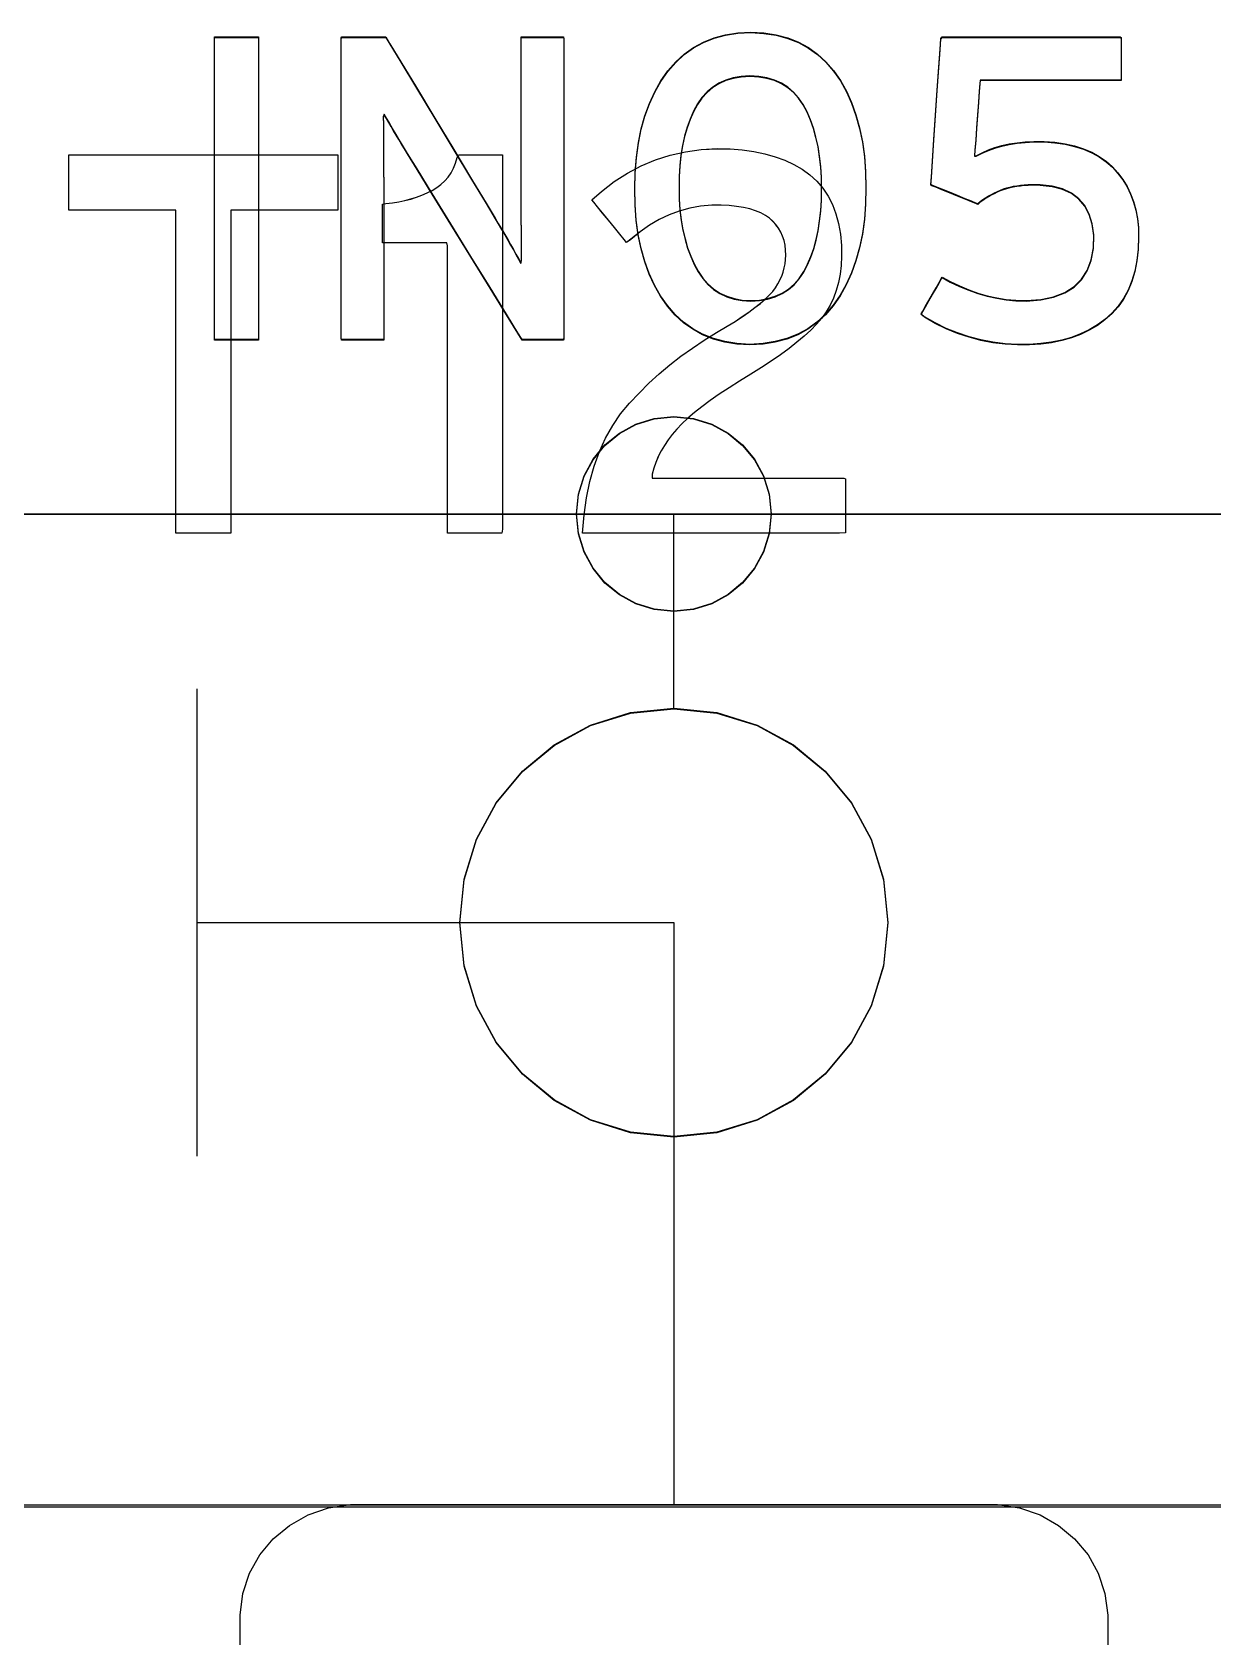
# Model space of a CAD drawing. Extents: x 1 to 47.7, y 0.2 to 35.
# Drawn here: x 34.3061 to 34.6094, y 11.9014 to 12.3136 of the extents above; entities that cross this region are included whole.
import ezdxf

# ---------------------------------------------------------------- set-up
doc = ezdxf.new("R2010")
doc.units = 0
doc.header["$MEASUREMENT"] = 0
for name, color, linetype in [('5_1___24__TARGET_LEDS___12', 7, 'CONTINUOUS'), ('6_1__EMPTY_IO_BOARD_POSITI', 7, 'CONTINUOUS'), ('6_2___8__INDEPENDENT_INPUT', 7, 'CONTINUOUS'), ('6_3___8__OPTOISO_INDEPENDE', 7, 'CONTINUOUS'), ('6_4___24__OPTOISO_INDEPEND', 7, 'CONTINUOUS'), ('6_5___8__INDEPENDENT_INPUT', 7, 'CONTINUOUS'), ('6_6___8__INDEPENDENT_INPUT', 7, 'CONTINUOUS'), ('6_7___8__OPTOISO_INDEPENDE', 7, 'CONTINUOUS'), ('6_8___8__OPTOISO_INDEPENDE', 7, 'CONTINUOUS')]:
    doc.layers.add(name, color=color, linetype=linetype)

msp = doc.modelspace()

# ---------------------------------------------------------------- linework, layer by layer
at = {"layer": '5_1___24__TARGET_LEDS___12'}
for points in [[(34.52026, 12.27351), (34.52016, 12.26939), (34.51985, 12.26547), (34.51933, 12.26173), (34.5186, 12.25819), (34.51766, 12.25483), (34.51651, 12.25167), (34.51516, 12.2487), (34.5136, 12.24591), (34.51182, 12.24333), (34.50984, 12.24103), (34.50767, 12.23902), (34.50529, 12.23731), (34.50272, 12.2359), (34.49995, 12.23479), (34.49698, 12.23398), (34.49382, 12.23347), (34.49045, 12.23326), (34.48713, 12.23347), (34.48399, 12.23398), (34.48106, 12.23478), (34.47831, 12.23588), (34.47576, 12.23728), (34.47341, 12.23897), (34.47125, 12.24095), (34.46929, 12.24323), (34.46752, 12.24578), (34.46596, 12.24852), (34.46461, 12.25146), (34.46346, 12.2546), (34.46252, 12.25794), (34.46179, 12.26148), (34.46127, 12.26522), (34.46096, 12.26916), (34.46086, 12.2733), (34.46096, 12.27742), (34.46128, 12.28136), (34.46181, 12.2851), (34.46255, 12.28866), (34.4635, 12.29202), (34.46466, 12.29519), (34.46603, 12.29816), (34.46761, 12.30095), (34.4694, 12.30354), (34.47139, 12.30585), (34.47357, 12.30785), (34.47594, 12.30956), (34.4785, 12.31095), (34.48125, 12.31205), (34.4842, 12.31283), (34.48734, 12.31332), (34.49067, 12.3135), (34.49403, 12.3133), (34.49719, 12.3128), (34.50015, 12.31201), (34.50291, 12.31093), (34.50547, 12.30954), (34.50783, 12.30787), (34.50998, 12.30589), (34.51194, 12.30362), (34.51369, 12.30107), (34.51523, 12.29832), (34.51656, 12.29537), (34.51769, 12.29222), (34.51862, 12.28888), (34.51934, 12.28533), (34.51985, 12.28159), (34.52016, 12.27765)], [(34.43194, 12.2345), (34.43084, 12.23628), (34.42792, 12.24103), (34.42372, 12.24786), (34.41877, 12.2559), (34.41363, 12.26424), (34.40885, 12.27202), (34.40495, 12.27835), (34.4025, 12.28234), (34.40171, 12.28363), (34.40098, 12.28484), (34.40027, 12.28603), (34.39959, 12.28717), (34.39893, 12.28829), (34.39829, 12.28937), (34.39768, 12.29042), (34.39709, 12.29143), (34.39653, 12.29241), (34.39629, 12.29178), (34.3963, 12.28991), (34.3963, 12.28798), (34.39631, 12.28599), (34.39632, 12.28394), (34.39633, 12.28183), (34.39635, 12.27966), (34.39637, 12.27743), (34.3964, 12.27514), (34.3964, 12.27371), (34.3964, 12.2701), (34.3964, 12.26465), (34.3964, 12.25811), (34.3964, 12.2512), (34.3964, 12.24466), (34.3964, 12.23922), (34.3964, 12.2356), (34.39639, 12.2345), (34.39589, 12.2345), (34.39474, 12.2345), (34.39315, 12.2345), (34.39133, 12.2345), (34.38946, 12.2345), (34.38774, 12.2345), (34.38638, 12.2345), (34.38558, 12.2345), (34.38544, 12.23505), (34.38544, 12.24009), (34.38544, 12.24925), (34.38544, 12.26114), (34.38544, 12.27433), (34.38544, 12.28743), (34.38544, 12.29901), (34.38544, 12.30767), (34.38544, 12.312), (34.38566, 12.31225), (34.38661, 12.31225), (34.3881, 12.31225), (34.38994, 12.31225), (34.39191, 12.31225), (34.3938, 12.31225), (34.39542, 12.31225), (34.39654, 12.31225), (34.39696, 12.31225), (34.398, 12.31052), (34.40079, 12.3059), (34.4048, 12.29925), (34.40951, 12.29143), (34.41441, 12.28331), (34.41898, 12.27574), (34.42269, 12.26958), (34.42503, 12.2657), (34.42582, 12.26438), (34.42667, 12.26293), (34.42747, 12.26154), (34.42825, 12.26019), (34.42898, 12.2589), (34.42969, 12.25766), (34.43035, 12.25646), (34.43099, 12.25532), (34.43159, 12.25422), (34.43182, 12.25485), (34.4318, 12.25678), (34.43178, 12.25876), (34.43176, 12.26079), (34.43175, 12.26289), (34.43174, 12.26503), (34.43173, 12.26723), (34.43172, 12.26948), (34.43172, 12.27179), (34.43172, 12.27321), (34.43172, 12.27681), (34.43172, 12.28223), (34.43172, 12.28875), (34.43172, 12.29562), (34.43172, 12.30214), (34.43172, 12.30756), (34.43172, 12.31116), (34.43173, 12.31225), (34.43224, 12.31225), (34.43338, 12.31225), (34.43497, 12.31225), (34.4368, 12.31225), (34.43867, 12.31225), (34.44038, 12.31225), (34.44174, 12.31225), (34.44255, 12.31225), (34.44268, 12.3117), (34.44268, 12.30667), (34.44268, 12.2975), (34.44268, 12.28561), (34.44268, 12.27242), (34.44268, 12.25933), (34.44268, 12.24774), (34.44268, 12.23908), (34.44268, 12.23475), (34.44248, 12.2345), (34.4416, 12.2345), (34.4402, 12.2345), (34.43849, 12.2345), (34.43665, 12.2345), (34.43488, 12.2345), (34.43338, 12.2345), (34.43233, 12.2345)], [(34.5903, 12.2609), (34.59017, 12.25779), (34.58983, 12.25486), (34.58929, 12.25212), (34.58853, 12.24958), (34.58757, 12.24722), (34.5864, 12.24505), (34.58502, 12.24308), (34.58343, 12.24129), (34.58163, 12.23969), (34.57969, 12.23828), (34.57761, 12.23703), (34.57539, 12.23597), (34.57304, 12.23508), (34.57055, 12.23437), (34.56792, 12.23383), (34.56516, 12.23347), (34.56226, 12.23328), (34.55916, 12.23328), (34.55597, 12.23346), (34.55285, 12.23385), (34.54978, 12.23444), (34.54676, 12.23523), (34.5438, 12.23621), (34.5409, 12.2374), (34.53806, 12.23878), (34.53527, 12.24037), (34.53445, 12.2411), (34.53487, 12.24185), (34.53556, 12.24307), (34.53642, 12.24458), (34.53735, 12.24621), (34.53825, 12.2478), (34.53903, 12.24917), (34.53958, 12.25015), (34.53982, 12.25057), (34.54191, 12.24943), (34.54426, 12.24829), (34.54664, 12.2473), (34.54903, 12.24646), (34.55143, 12.24577), (34.55385, 12.24524), (34.55629, 12.24485), (34.55874, 12.24462), (34.56137, 12.24454), (34.56514, 12.24484), (34.56846, 12.24553), (34.57131, 12.24662), (34.5737, 12.24811), (34.57564, 12.25001), (34.57711, 12.2523), (34.57813, 12.25498), (34.57869, 12.25807), (34.57876, 12.26139), (34.57837, 12.26426), (34.57761, 12.26677), (34.57646, 12.26892), (34.57493, 12.27071), (34.57302, 12.27214), (34.57074, 12.2732), (34.56807, 12.2739), (34.56502, 12.27424), (34.56295, 12.27427), (34.56192, 12.27424), (34.56091, 12.27418), (34.55993, 12.27408), (34.55898, 12.27396), (34.55807, 12.2738), (34.55718, 12.27361), (34.55633, 12.27339), (34.5555, 12.27314), (34.55471, 12.27283), (34.55394, 12.27249), (34.55318, 12.27212), (34.55244, 12.27173), (34.55171, 12.27131), (34.551, 12.27087), (34.5503, 12.2704), (34.54962, 12.2699), (34.54895, 12.26938), (34.54852, 12.26956), (34.54736, 12.27003), (34.5457, 12.27071), (34.54374, 12.27151), (34.54169, 12.27234), (34.53978, 12.27312), (34.53821, 12.27376), (34.5372, 12.27417), (34.53694, 12.27435), (34.53707, 12.27628), (34.53734, 12.28035), (34.53772, 12.28587), (34.53815, 12.29218), (34.53858, 12.29861), (34.53898, 12.30447), (34.5393, 12.30909), (34.53948, 12.31181), (34.53985, 12.31225), (34.54286, 12.31225), (34.54828, 12.31225), (34.5553, 12.31225), (34.56309, 12.31225), (34.57084, 12.31225), (34.57772, 12.31225), (34.58291, 12.31225), (34.58559, 12.31225), (34.58579, 12.31207), (34.58579, 12.3112), (34.58579, 12.30981), (34.58579, 12.30807), (34.58579, 12.30619), (34.58579, 12.30437), (34.58579, 12.3028), (34.58579, 12.30167), (34.58579, 12.30119), (34.58475, 12.30119), (34.58148, 12.30119), (34.57661, 12.30119), (34.57077, 12.30119), (34.56461, 12.30119), (34.55877, 12.30119), (34.5539, 12.30119), (34.55063, 12.30119), (34.54959, 12.30118), (34.54952, 12.30032), (34.54937, 12.29831), (34.54917, 12.2955), (34.54892, 12.29224), (34.54868, 12.28889), (34.54845, 12.28579), (34.54826, 12.28329), (34.54815, 12.28175), (34.5486, 12.28172), (34.5501, 12.28253), (34.55169, 12.28324), (34.55339, 12.28385), (34.55518, 12.28436), (34.55708, 12.28477), (34.55907, 12.28509), (34.56117, 12.2853), (34.56336, 12.28542), (34.566, 12.2854), (34.56879, 12.28519), (34.57141, 12.28481), (34.57386, 12.28426), (34.57614, 12.28354), (34.57825, 12.28264), (34.58019, 12.28156), (34.58196, 12.28032), (34.58356, 12.2789), (34.58497, 12.27733), (34.58622, 12.27565), (34.58731, 12.27386), (34.58822, 12.27197), (34.58897, 12.26997), (34.58955, 12.26787), (34.58997, 12.26565), (34.59022, 12.26333)], [(34.50887, 12.2733), (34.50881, 12.27619), (34.50864, 12.27896), (34.50835, 12.28161), (34.50794, 12.28414), (34.50742, 12.28655), (34.50678, 12.28883), (34.50602, 12.29099), (34.50515, 12.29303), (34.50414, 12.29493), (34.50297, 12.29662), (34.50165, 12.29808), (34.50017, 12.29932), (34.49853, 12.30035), (34.49675, 12.30115), (34.4948, 12.30172), (34.4927, 12.30208), (34.49045, 12.30222), (34.48824, 12.30208), (34.48618, 12.30173), (34.48427, 12.30116), (34.48251, 12.30037), (34.4809, 12.29936), (34.47944, 12.29814), (34.47813, 12.29669), (34.47698, 12.29503), (34.47596, 12.29316), (34.47507, 12.29117), (34.4743, 12.28904), (34.47365, 12.28678), (34.47312, 12.28439), (34.47272, 12.28186), (34.47244, 12.27921), (34.47228, 12.27643), (34.47225, 12.27351), (34.47231, 12.27063), (34.47249, 12.26788), (34.4728, 12.26525), (34.47323, 12.26274), (34.47378, 12.26036), (34.47445, 12.25811), (34.47524, 12.25598), (34.47616, 12.25397), (34.4772, 12.25206), (34.47836, 12.25032), (34.47967, 12.24881), (34.48113, 12.24752), (34.48274, 12.24647), (34.4845, 12.24564), (34.48641, 12.24504), (34.48846, 12.24467), (34.49067, 12.24453), (34.49292, 12.24467), (34.49501, 12.24504), (34.49694, 12.24563), (34.49872, 12.24644), (34.50034, 12.24748), (34.5018, 12.24875), (34.50311, 12.25025), (34.50426, 12.25196), (34.50524, 12.25385), (34.50609, 12.25584), (34.50683, 12.25795), (34.50745, 12.26018), (34.50796, 12.26255), (34.50836, 12.26505), (34.50864, 12.26767), (34.50881, 12.27042)], [(34.4959, 12.18979), (34.49539, 12.18475), (34.49394, 12.18005), (34.49163, 12.17581), (34.48858, 12.17211), (34.48488, 12.16906), (34.48064, 12.16675), (34.47595, 12.1653), (34.47092, 12.16479), (34.46587, 12.1653), (34.46117, 12.16675), (34.45693, 12.16906), (34.45323, 12.17211), (34.45017, 12.17581), (34.44787, 12.18005), (34.44642, 12.18475), (34.44591, 12.18979), (34.44642, 12.19482), (34.44787, 12.19952), (34.45017, 12.20376), (34.45323, 12.20746), (34.45693, 12.21051), (34.46117, 12.21282), (34.46587, 12.21427), (34.47092, 12.21478), (34.47595, 12.21427), (34.48064, 12.21282), (34.48488, 12.21051), (34.48858, 12.20746), (34.49163, 12.20376), (34.49394, 12.19952), (34.49539, 12.19482)], [(34.52591, 12.08482), (34.52479, 12.07373), (34.52159, 12.06341), (34.51652, 12.05406), (34.5098, 12.04592), (34.50166, 12.0392), (34.49232, 12.03413), (34.48199, 12.03092), (34.47089, 12.0298), (34.45981, 12.03092), (34.44948, 12.03413), (34.44014, 12.0392), (34.43201, 12.04592), (34.42529, 12.05406), (34.42023, 12.06341), (34.41702, 12.07373), (34.41591, 12.08482), (34.41702, 12.0959), (34.42023, 12.10622), (34.42529, 12.11556), (34.43201, 12.12369), (34.44014, 12.13041), (34.44948, 12.13548), (34.45981, 12.13869), (34.47089, 12.1398), (34.48199, 12.13869), (34.49232, 12.13548), (34.50166, 12.13041), (34.5098, 12.12369), (34.51652, 12.11556), (34.52159, 12.10622), (34.52479, 12.0959)]]:
    msp.add_lwpolyline(points, close=True, dxfattribs=at)
for points in [[(34.35295, 12.2345), (34.35295, 12.31225), (34.36423, 12.31225), (34.36423, 12.2345), (34.35295, 12.2345)], [(34.1709, 12.1398), (34.1709, 12.18979), (34.47089, 12.18979)], [(34.47089, 12.1398), (34.47089, 12.18979), (34.77089, 12.18977)], [(34.47089, 12.0298), (34.47089, 11.93517)], [(34.7531, 11.93527), (34.46184, 11.93527), (34.17058, 11.93527), (33.88288, 11.93527), (33.74148, 11.93527), (33.6023, 11.93527), (33.4658, 11.93527), (33.33241, 11.93527)], [(34.35952, 11.89427), (34.35953, 11.90702), (34.36024, 11.91258), (34.36196, 11.91777), (34.36459, 11.92248), (34.36804, 11.92662), (34.37219, 11.93007), (34.37695, 11.93276), (34.3822, 11.93457), (34.38785, 11.9354), (34.39284, 11.93544), (34.407, 11.93544), (34.42931, 11.93544), (34.45653, 11.93544), (34.48538, 11.93544), (34.51259, 11.93544), (34.53491, 11.93544), (34.54907, 11.93544), (34.55405, 11.9354), (34.5597, 11.93457), (34.56496, 11.93276), (34.56971, 11.93007), (34.57386, 11.92662), (34.5773, 11.92248), (34.57993, 11.91777), (34.58165, 11.91258), (34.58236, 11.90702), (34.58237, 11.89427)]]:
    msp.add_lwpolyline(points, dxfattribs=at)
at = {"layer": '6_1__EMPTY_IO_BOARD_POSITI'}
msp.add_lwpolyline([(33.33689, 11.93486), (33.52521, 11.93486), (33.7193, 11.93486), (33.91795, 11.93486), (34.11993, 11.93486), (34.52897, 11.93486), (34.93661, 11.93486)], dxfattribs=at)
at = {"layer": '6_2___8__INDEPENDENT_INPUT'}
for points in [[(34.3571, 12.26789), (34.3571, 12.18494), (34.343, 12.18494), (34.343, 12.26789), (34.31554, 12.26789), (34.31554, 12.28212), (34.38459, 12.28212), (34.38459, 12.26789), (34.3571, 12.26789)], [(34.3484, 12.1449), (34.3484, 12.02491)], [(34.3484, 12.08491), (34.47091, 12.08491), (34.47091, 11.93527)], [(34.7531, 11.93527), (34.46184, 11.93527), (34.17058, 11.93527), (33.88288, 11.93527), (33.74148, 11.93527), (33.6023, 11.93527), (33.4658, 11.93527), (33.33241, 11.93527)], [(34.35952, 11.89427), (34.35953, 11.90702), (34.36024, 11.91258), (34.36196, 11.91777), (34.36459, 11.92248), (34.36804, 11.92662), (34.37219, 11.93007), (34.37695, 11.93276), (34.3822, 11.93457), (34.38785, 11.9354), (34.39284, 11.93544), (34.407, 11.93544), (34.42931, 11.93544), (34.45653, 11.93544), (34.48538, 11.93544), (34.51259, 11.93544), (34.53491, 11.93544), (34.54907, 11.93544), (34.55405, 11.9354), (34.5597, 11.93457), (34.56496, 11.93276), (34.56971, 11.93007), (34.57386, 11.92662), (34.5773, 11.92248), (34.57993, 11.91777), (34.58165, 11.91258), (34.58236, 11.90702), (34.58237, 11.89427)]]:
    msp.add_lwpolyline(points, dxfattribs=at)
for points in [[(34.41279, 12.18494), (34.41279, 12.1878), (34.41279, 12.19538), (34.41279, 12.20624), (34.41279, 12.21892), (34.41279, 12.23197), (34.41279, 12.24392), (34.41279, 12.25333), (34.41279, 12.25873), (34.41262, 12.25947), (34.41141, 12.25947), (34.4093, 12.25947), (34.40663, 12.25947), (34.4037, 12.25947), (34.40086, 12.25947), (34.39843, 12.25947), (34.39673, 12.25947), (34.39609, 12.25947), (34.39609, 12.25986), (34.39609, 12.26088), (34.39609, 12.26234), (34.39609, 12.26405), (34.39609, 12.26581), (34.39609, 12.26742), (34.39609, 12.26868), (34.39609, 12.26941), (34.39696, 12.26958), (34.39865, 12.26978), (34.40028, 12.27003), (34.40185, 12.27036), (34.40336, 12.27075), (34.40482, 12.27121), (34.40622, 12.27173), (34.40756, 12.27232), (34.40884, 12.27297), (34.41002, 12.27367), (34.4111, 12.27448), (34.41206, 12.27538), (34.41292, 12.27638), (34.41368, 12.27748), (34.41432, 12.27868), (34.41486, 12.27999), (34.4153, 12.28139), (34.41559, 12.28212), (34.41641, 12.28212), (34.41785, 12.28212), (34.41968, 12.28212), (34.42168, 12.28212), (34.42362, 12.28212), (34.42528, 12.28212), (34.42644, 12.28212), (34.42688, 12.28212), (34.42688, 12.27841), (34.42688, 12.26852), (34.42688, 12.25435), (34.42688, 12.23782), (34.42688, 12.22081), (34.42688, 12.20522), (34.42688, 12.19295), (34.42688, 12.18591), (34.42674, 12.18494), (34.42572, 12.18494), (34.42394, 12.18494), (34.42168, 12.18494), (34.41921, 12.18494), (34.41681, 12.18494), (34.41476, 12.18494), (34.41333, 12.18494)], [(34.44744, 12.18494), (34.44784, 12.1896), (34.44848, 12.19403), (34.44935, 12.19821), (34.45046, 12.20216), (34.4518, 12.20586), (34.45338, 12.20933), (34.4552, 12.21257), (34.45725, 12.21556), (34.45954, 12.21831), (34.46198, 12.22091), (34.46451, 12.22341), (34.46715, 12.22581), (34.46989, 12.22813), (34.47273, 12.23035), (34.47567, 12.23247), (34.47871, 12.23451), (34.48185, 12.23644), (34.4846, 12.23805), (34.48663, 12.23931), (34.4885, 12.24053), (34.4902, 12.24171), (34.49175, 12.24285), (34.49313, 12.24395), (34.49436, 12.24501), (34.49542, 12.24603), (34.49632, 12.247), (34.49703, 12.24796), (34.49764, 12.24894), (34.49817, 12.24994), (34.49862, 12.25096), (34.49898, 12.25199), (34.49927, 12.25304), (34.49948, 12.25411), (34.49961, 12.25519), (34.49966, 12.25629), (34.49962, 12.2576), (34.49947, 12.25886), (34.49922, 12.26006), (34.49886, 12.26119), (34.4984, 12.26225), (34.49783, 12.26324), (34.49715, 12.26416), (34.49637, 12.26501), (34.49548, 12.2658), (34.49442, 12.26654), (34.49322, 12.26718), (34.49188, 12.26774), (34.49039, 12.2682), (34.48877, 12.26857), (34.487, 12.26886), (34.48509, 12.26905), (34.48304, 12.26916), (34.48063, 12.26914), (34.47779, 12.26888), (34.47502, 12.26838), (34.47232, 12.26765), (34.46969, 12.26667), (34.46713, 12.26546), (34.46465, 12.26401), (34.46223, 12.26232), (34.45989, 12.26039), (34.45877, 12.25959), (34.45813, 12.26038), (34.45703, 12.26173), (34.45564, 12.26344), (34.45412, 12.26531), (34.45262, 12.26715), (34.45131, 12.26876), (34.45034, 12.26994), (34.44989, 12.27051), (34.45234, 12.27271), (34.45562, 12.27523), (34.45903, 12.27742), (34.46256, 12.27928), (34.46621, 12.28082), (34.46998, 12.28203), (34.47388, 12.28291), (34.4779, 12.28346), (34.48204, 12.28368), (34.48536, 12.2836), (34.4885, 12.28335), (34.49148, 12.28294), (34.49429, 12.28236), (34.49694, 12.28161), (34.49942, 12.2807), (34.50173, 12.27963), (34.50387, 12.27838), (34.50585, 12.27696), (34.50762, 12.27532), (34.50918, 12.2735), (34.51052, 12.2715), (34.51164, 12.26932), (34.51255, 12.26696), (34.51324, 12.26443), (34.51372, 12.26172), (34.51398, 12.25883), (34.51401, 12.25606), (34.51387, 12.25369), (34.5136, 12.25142), (34.51317, 12.24927), (34.51261, 12.24723), (34.5119, 12.24529), (34.51105, 12.24347), (34.51005, 12.24175), (34.50892, 12.24014), (34.50759, 12.23862), (34.50607, 12.23708), (34.50439, 12.23552), (34.50253, 12.23394), (34.50051, 12.23235), (34.49831, 12.23073), (34.49595, 12.2291), (34.49341, 12.22745), (34.49071, 12.22577), (34.4878, 12.224), (34.48508, 12.22226), (34.48255, 12.22059), (34.48023, 12.21896), (34.47811, 12.21739), (34.4762, 12.21588), (34.47449, 12.21442), (34.47298, 12.21301), (34.47168, 12.21165), (34.47052, 12.21028), (34.46946, 12.20889), (34.46851, 12.20747), (34.46766, 12.20603), (34.46692, 12.20457), (34.46629, 12.20309), (34.46576, 12.20159), (34.46534, 12.20007), (34.46533, 12.19904), (34.46822, 12.19904), (34.47381, 12.19904), (34.48122, 12.19904), (34.48957, 12.19904), (34.49797, 12.19904), (34.50553, 12.19904), (34.51137, 12.19904), (34.5146, 12.19904), (34.51497, 12.19888), (34.51497, 12.19787), (34.51497, 12.19615), (34.51497, 12.19398), (34.51497, 12.19159), (34.51497, 12.18925), (34.51497, 12.1872), (34.51497, 12.18569), (34.51497, 12.18497), (34.51348, 12.18494), (34.50779, 12.18494), (34.49897, 12.18494), (34.48821, 12.18494), (34.47673, 12.18494), (34.46571, 12.18494), (34.45636, 12.18494), (34.44987, 12.18494)]]:
    msp.add_lwpolyline(points, close=True, dxfattribs=at)
at = {"layer": '6_3___8__OPTOISO_INDEPENDE'}
for points in [[(34.3571, 12.26789), (34.3571, 12.18494), (34.343, 12.18494), (34.343, 12.26789), (34.31554, 12.26789), (34.31554, 12.28212), (34.38459, 12.28212), (34.38459, 12.26789), (34.3571, 12.26789)], [(34.3484, 12.1449), (34.3484, 12.02491)], [(34.3484, 12.08491), (34.47091, 12.08491), (34.47091, 11.93527)], [(34.7531, 11.93527), (34.46184, 11.93527), (34.17058, 11.93527), (33.88288, 11.93527), (33.74148, 11.93527), (33.6023, 11.93527), (33.4658, 11.93527), (33.33241, 11.93527)], [(34.35952, 11.89427), (34.35953, 11.90702), (34.36024, 11.91258), (34.36196, 11.91777), (34.36459, 11.92248), (34.36804, 11.92662), (34.37219, 11.93007), (34.37695, 11.93276), (34.3822, 11.93457), (34.38785, 11.9354), (34.39284, 11.93544), (34.407, 11.93544), (34.42931, 11.93544), (34.45653, 11.93544), (34.48538, 11.93544), (34.51259, 11.93544), (34.53491, 11.93544), (34.54907, 11.93544), (34.55405, 11.9354), (34.5597, 11.93457), (34.56496, 11.93276), (34.56971, 11.93007), (34.57386, 11.92662), (34.5773, 11.92248), (34.57993, 11.91777), (34.58165, 11.91258), (34.58236, 11.90702), (34.58237, 11.89427)]]:
    msp.add_lwpolyline(points, dxfattribs=at)
for points in [[(34.41279, 12.18494), (34.41279, 12.1878), (34.41279, 12.19538), (34.41279, 12.20624), (34.41279, 12.21892), (34.41279, 12.23197), (34.41279, 12.24392), (34.41279, 12.25333), (34.41279, 12.25873), (34.41262, 12.25947), (34.41141, 12.25947), (34.4093, 12.25947), (34.40663, 12.25947), (34.4037, 12.25947), (34.40086, 12.25947), (34.39843, 12.25947), (34.39673, 12.25947), (34.39609, 12.25947), (34.39609, 12.25986), (34.39609, 12.26088), (34.39609, 12.26234), (34.39609, 12.26405), (34.39609, 12.26581), (34.39609, 12.26742), (34.39609, 12.26868), (34.39609, 12.26941), (34.39696, 12.26958), (34.39865, 12.26978), (34.40028, 12.27003), (34.40185, 12.27036), (34.40336, 12.27075), (34.40482, 12.27121), (34.40622, 12.27173), (34.40756, 12.27232), (34.40884, 12.27297), (34.41002, 12.27367), (34.4111, 12.27448), (34.41206, 12.27538), (34.41292, 12.27638), (34.41368, 12.27748), (34.41432, 12.27868), (34.41486, 12.27999), (34.4153, 12.28139), (34.41559, 12.28212), (34.41641, 12.28212), (34.41785, 12.28212), (34.41968, 12.28212), (34.42168, 12.28212), (34.42362, 12.28212), (34.42528, 12.28212), (34.42644, 12.28212), (34.42688, 12.28212), (34.42688, 12.27841), (34.42688, 12.26852), (34.42688, 12.25435), (34.42688, 12.23782), (34.42688, 12.22081), (34.42688, 12.20522), (34.42688, 12.19295), (34.42688, 12.18591), (34.42674, 12.18494), (34.42572, 12.18494), (34.42394, 12.18494), (34.42168, 12.18494), (34.41921, 12.18494), (34.41681, 12.18494), (34.41476, 12.18494), (34.41333, 12.18494)], [(34.44744, 12.18494), (34.44784, 12.1896), (34.44848, 12.19403), (34.44935, 12.19821), (34.45046, 12.20216), (34.4518, 12.20586), (34.45338, 12.20933), (34.4552, 12.21257), (34.45725, 12.21556), (34.45954, 12.21831), (34.46198, 12.22091), (34.46451, 12.22341), (34.46715, 12.22581), (34.46989, 12.22813), (34.47273, 12.23035), (34.47567, 12.23247), (34.47871, 12.23451), (34.48185, 12.23644), (34.4846, 12.23805), (34.48663, 12.23931), (34.4885, 12.24053), (34.4902, 12.24171), (34.49175, 12.24285), (34.49313, 12.24395), (34.49436, 12.24501), (34.49542, 12.24603), (34.49632, 12.247), (34.49703, 12.24796), (34.49764, 12.24894), (34.49817, 12.24994), (34.49862, 12.25096), (34.49898, 12.25199), (34.49927, 12.25304), (34.49948, 12.25411), (34.49961, 12.25519), (34.49966, 12.25629), (34.49962, 12.2576), (34.49947, 12.25886), (34.49922, 12.26006), (34.49886, 12.26119), (34.4984, 12.26225), (34.49783, 12.26324), (34.49715, 12.26416), (34.49637, 12.26501), (34.49548, 12.2658), (34.49442, 12.26654), (34.49322, 12.26718), (34.49188, 12.26774), (34.49039, 12.2682), (34.48877, 12.26857), (34.487, 12.26886), (34.48509, 12.26905), (34.48304, 12.26916), (34.48063, 12.26914), (34.47779, 12.26888), (34.47502, 12.26838), (34.47232, 12.26765), (34.46969, 12.26667), (34.46713, 12.26546), (34.46465, 12.26401), (34.46223, 12.26232), (34.45989, 12.26039), (34.45877, 12.25959), (34.45813, 12.26038), (34.45703, 12.26173), (34.45564, 12.26344), (34.45412, 12.26531), (34.45262, 12.26715), (34.45131, 12.26876), (34.45034, 12.26994), (34.44989, 12.27051), (34.45234, 12.27271), (34.45562, 12.27523), (34.45903, 12.27742), (34.46256, 12.27928), (34.46621, 12.28082), (34.46998, 12.28203), (34.47388, 12.28291), (34.4779, 12.28346), (34.48204, 12.28368), (34.48536, 12.2836), (34.4885, 12.28335), (34.49148, 12.28294), (34.49429, 12.28236), (34.49694, 12.28161), (34.49942, 12.2807), (34.50173, 12.27963), (34.50387, 12.27838), (34.50585, 12.27696), (34.50762, 12.27532), (34.50918, 12.2735), (34.51052, 12.2715), (34.51164, 12.26932), (34.51255, 12.26696), (34.51324, 12.26443), (34.51372, 12.26172), (34.51398, 12.25883), (34.51401, 12.25606), (34.51387, 12.25369), (34.5136, 12.25142), (34.51317, 12.24927), (34.51261, 12.24723), (34.5119, 12.24529), (34.51105, 12.24347), (34.51005, 12.24175), (34.50892, 12.24014), (34.50759, 12.23862), (34.50607, 12.23708), (34.50439, 12.23552), (34.50253, 12.23394), (34.50051, 12.23235), (34.49831, 12.23073), (34.49595, 12.2291), (34.49341, 12.22745), (34.49071, 12.22577), (34.4878, 12.224), (34.48508, 12.22226), (34.48255, 12.22059), (34.48023, 12.21896), (34.47811, 12.21739), (34.4762, 12.21588), (34.47449, 12.21442), (34.47298, 12.21301), (34.47168, 12.21165), (34.47052, 12.21028), (34.46946, 12.20889), (34.46851, 12.20747), (34.46766, 12.20603), (34.46692, 12.20457), (34.46629, 12.20309), (34.46576, 12.20159), (34.46534, 12.20007), (34.46533, 12.19904), (34.46822, 12.19904), (34.47381, 12.19904), (34.48122, 12.19904), (34.48957, 12.19904), (34.49797, 12.19904), (34.50553, 12.19904), (34.51137, 12.19904), (34.5146, 12.19904), (34.51497, 12.19888), (34.51497, 12.19787), (34.51497, 12.19615), (34.51497, 12.19398), (34.51497, 12.19159), (34.51497, 12.18925), (34.51497, 12.1872), (34.51497, 12.18569), (34.51497, 12.18497), (34.51348, 12.18494), (34.50779, 12.18494), (34.49897, 12.18494), (34.48821, 12.18494), (34.47673, 12.18494), (34.46571, 12.18494), (34.45636, 12.18494), (34.44987, 12.18494)]]:
    msp.add_lwpolyline(points, close=True, dxfattribs=at)
at = {"layer": '6_4___24__OPTOISO_INDEPEND'}
for points in [[(34.52026, 12.27364), (34.52016, 12.26952), (34.51985, 12.2656), (34.51933, 12.26186), (34.5186, 12.25832), (34.51766, 12.25496), (34.51651, 12.2518), (34.51516, 12.24883), (34.5136, 12.24604), (34.51182, 12.24346), (34.50984, 12.24115), (34.50767, 12.23915), (34.50529, 12.23744), (34.50272, 12.23603), (34.49995, 12.23492), (34.49698, 12.23411), (34.49382, 12.2336), (34.49045, 12.23338), (34.48713, 12.2336), (34.48399, 12.23411), (34.48106, 12.23491), (34.47831, 12.23601), (34.47576, 12.2374), (34.47341, 12.23909), (34.47125, 12.24108), (34.46929, 12.24336), (34.46752, 12.24591), (34.46596, 12.24865), (34.46461, 12.25159), (34.46346, 12.25473), (34.46252, 12.25807), (34.46179, 12.26161), (34.46127, 12.26535), (34.46096, 12.26928), (34.46086, 12.27342), (34.46096, 12.27755), (34.46128, 12.28149), (34.46181, 12.28523), (34.46255, 12.28879), (34.4635, 12.29215), (34.46466, 12.29531), (34.46603, 12.29829), (34.46761, 12.30108), (34.4694, 12.30367), (34.47139, 12.30598), (34.47357, 12.30798), (34.47594, 12.30969), (34.4785, 12.31108), (34.48125, 12.31218), (34.4842, 12.31296), (34.48734, 12.31345), (34.49067, 12.31363), (34.49403, 12.31343), (34.49719, 12.31293), (34.50015, 12.31214), (34.50291, 12.31106), (34.50547, 12.30967), (34.50783, 12.30799), (34.50998, 12.30602), (34.51194, 12.30375), (34.51369, 12.3012), (34.51523, 12.29845), (34.51656, 12.2955), (34.51769, 12.29235), (34.51862, 12.28901), (34.51934, 12.28546), (34.51985, 12.28172), (34.52016, 12.27778)], [(34.43194, 12.23463), (34.43084, 12.23641), (34.42792, 12.24116), (34.42372, 12.24799), (34.41877, 12.25602), (34.41363, 12.26437), (34.40885, 12.27215), (34.40495, 12.27848), (34.4025, 12.28247), (34.40171, 12.28375), (34.40098, 12.28497), (34.40027, 12.28615), (34.39959, 12.2873), (34.39893, 12.28842), (34.39829, 12.2895), (34.39768, 12.29054), (34.39709, 12.29156), (34.39653, 12.29253), (34.39629, 12.2919), (34.3963, 12.29003), (34.3963, 12.2881), (34.39631, 12.28611), (34.39632, 12.28406), (34.39633, 12.28196), (34.39635, 12.27979), (34.39637, 12.27756), (34.3964, 12.27527), (34.3964, 12.27384), (34.3964, 12.27022), (34.3964, 12.26478), (34.3964, 12.25824), (34.3964, 12.25133), (34.3964, 12.24479), (34.3964, 12.23934), (34.3964, 12.23573), (34.39639, 12.23463), (34.39589, 12.23463), (34.39474, 12.23463), (34.39315, 12.23463), (34.39133, 12.23463), (34.38946, 12.23463), (34.38774, 12.23463), (34.38638, 12.23463), (34.38558, 12.23463), (34.38544, 12.23518), (34.38544, 12.24022), (34.38544, 12.24938), (34.38544, 12.26127), (34.38544, 12.27446), (34.38544, 12.28755), (34.38544, 12.29914), (34.38544, 12.3078), (34.38544, 12.31213), (34.38566, 12.31238), (34.38661, 12.31238), (34.3881, 12.31238), (34.38994, 12.31238), (34.39191, 12.31238), (34.3938, 12.31238), (34.39542, 12.31238), (34.39654, 12.31238), (34.39696, 12.31238), (34.398, 12.31065), (34.40079, 12.30603), (34.4048, 12.29938), (34.40951, 12.29156), (34.41441, 12.28344), (34.41898, 12.27587), (34.42269, 12.26971), (34.42503, 12.26583), (34.42582, 12.2645), (34.42667, 12.26306), (34.42747, 12.26167), (34.42825, 12.26032), (34.42898, 12.25903), (34.42969, 12.25779), (34.43035, 12.25659), (34.43099, 12.25545), (34.43159, 12.25436), (34.43182, 12.25498), (34.4318, 12.25691), (34.43178, 12.25889), (34.43176, 12.26093), (34.43175, 12.26302), (34.43174, 12.26516), (34.43173, 12.26736), (34.43172, 12.26961), (34.43172, 12.27192), (34.43172, 12.27335), (34.43172, 12.27695), (34.43172, 12.28237), (34.43172, 12.28888), (34.43172, 12.29576), (34.43172, 12.30227), (34.43172, 12.30769), (34.43172, 12.31129), (34.43173, 12.31238), (34.43224, 12.31238), (34.43338, 12.31238), (34.43497, 12.31238), (34.4368, 12.31238), (34.43867, 12.31238), (34.44038, 12.31238), (34.44174, 12.31238), (34.44255, 12.31238), (34.44268, 12.31183), (34.44268, 12.30679), (34.44268, 12.29763), (34.44268, 12.28574), (34.44268, 12.27255), (34.44268, 12.25946), (34.44268, 12.24787), (34.44268, 12.23921), (34.44268, 12.23488), (34.44248, 12.23463), (34.4416, 12.23463), (34.4402, 12.23463), (34.43849, 12.23463), (34.43665, 12.23463), (34.43488, 12.23463), (34.43338, 12.23463), (34.43233, 12.23463)], [(34.5903, 12.26103), (34.59017, 12.25791), (34.58983, 12.25499), (34.58929, 12.25225), (34.58853, 12.2497), (34.58757, 12.24735), (34.5864, 12.24518), (34.58502, 12.2432), (34.58343, 12.24142), (34.58163, 12.23982), (34.57969, 12.2384), (34.57761, 12.23716), (34.57539, 12.2361), (34.57304, 12.23521), (34.57055, 12.2345), (34.56792, 12.23396), (34.56516, 12.2336), (34.56226, 12.23341), (34.55916, 12.2334), (34.55597, 12.23359), (34.55285, 12.23398), (34.54978, 12.23457), (34.54676, 12.23536), (34.5438, 12.23634), (34.5409, 12.23753), (34.53806, 12.23891), (34.53527, 12.2405), (34.53445, 12.24123), (34.53487, 12.24198), (34.53556, 12.24319), (34.53642, 12.24471), (34.53735, 12.24634), (34.53825, 12.24793), (34.53903, 12.2493), (34.53958, 12.25027), (34.53982, 12.25069), (34.54191, 12.24956), (34.54426, 12.24842), (34.54664, 12.24743), (34.54903, 12.24659), (34.55143, 12.2459), (34.55385, 12.24537), (34.55629, 12.24498), (34.55874, 12.24474), (34.56137, 12.24467), (34.56514, 12.24497), (34.56846, 12.24566), (34.57131, 12.24675), (34.5737, 12.24824), (34.57564, 12.25013), (34.57711, 12.25242), (34.57813, 12.25511), (34.57869, 12.2582), (34.57876, 12.26152), (34.57837, 12.26439), (34.57761, 12.2669), (34.57646, 12.26905), (34.57493, 12.27084), (34.57302, 12.27226), (34.57074, 12.27333), (34.56807, 12.27403), (34.56502, 12.27437), (34.56295, 12.2744), (34.56192, 12.27437), (34.56091, 12.27431), (34.55993, 12.27421), (34.55898, 12.27408), (34.55807, 12.27393), (34.55718, 12.27374), (34.55633, 12.27352), (34.5555, 12.27327), (34.55471, 12.27296), (34.55394, 12.27262), (34.55318, 12.27225), (34.55244, 12.27186), (34.55171, 12.27144), (34.551, 12.271), (34.5503, 12.27053), (34.54962, 12.27003), (34.54895, 12.26951), (34.54852, 12.26969), (34.54736, 12.27016), (34.5457, 12.27084), (34.54374, 12.27163), (34.54169, 12.27247), (34.53978, 12.27325), (34.53821, 12.27389), (34.5372, 12.2743), (34.53694, 12.27448), (34.53707, 12.27641), (34.53734, 12.28048), (34.53772, 12.286), (34.53815, 12.29231), (34.53858, 12.29873), (34.53898, 12.3046), (34.5393, 12.30922), (34.53948, 12.31194), (34.53985, 12.31238), (34.54286, 12.31238), (34.54828, 12.31238), (34.5553, 12.31238), (34.56309, 12.31238), (34.57084, 12.31238), (34.57772, 12.31238), (34.58291, 12.31238), (34.58559, 12.31238), (34.58579, 12.3122), (34.58579, 12.31133), (34.58579, 12.30994), (34.58579, 12.3082), (34.58579, 12.30632), (34.58579, 12.3045), (34.58579, 12.30293), (34.58579, 12.3018), (34.58579, 12.30132), (34.58475, 12.30132), (34.58148, 12.30132), (34.57661, 12.30132), (34.57077, 12.30132), (34.56461, 12.30132), (34.55877, 12.30132), (34.5539, 12.30132), (34.55063, 12.30132), (34.54959, 12.30131), (34.54952, 12.30045), (34.54937, 12.29844), (34.54917, 12.29563), (34.54892, 12.29237), (34.54868, 12.28902), (34.54845, 12.28592), (34.54826, 12.28342), (34.54815, 12.28188), (34.5486, 12.28185), (34.5501, 12.28265), (34.55169, 12.28336), (34.55339, 12.28397), (34.55518, 12.28449), (34.55708, 12.2849), (34.55907, 12.28521), (34.56117, 12.28543), (34.56336, 12.28555), (34.566, 12.28553), (34.56879, 12.28532), (34.57141, 12.28494), (34.57386, 12.28439), (34.57614, 12.28366), (34.57825, 12.28276), (34.58019, 12.28169), (34.58196, 12.28045), (34.58356, 12.27903), (34.58497, 12.27746), (34.58622, 12.27578), (34.58731, 12.27399), (34.58822, 12.2721), (34.58897, 12.2701), (34.58955, 12.26799), (34.58997, 12.26578), (34.59022, 12.26346)], [(34.50887, 12.27342), (34.50881, 12.27632), (34.50864, 12.27909), (34.50835, 12.28174), (34.50794, 12.28427), (34.50742, 12.28667), (34.50678, 12.28896), (34.50602, 12.29112), (34.50515, 12.29316), (34.50414, 12.29506), (34.50297, 12.29674), (34.50165, 12.29821), (34.50017, 12.29945), (34.49853, 12.30047), (34.49675, 12.30127), (34.4948, 12.30185), (34.4927, 12.30221), (34.49045, 12.30235), (34.48824, 12.30221), (34.48618, 12.30186), (34.48427, 12.30129), (34.48251, 12.3005), (34.4809, 12.29949), (34.47944, 12.29826), (34.47813, 12.29682), (34.47698, 12.29516), (34.47596, 12.29329), (34.47507, 12.2913), (34.4743, 12.28917), (34.47365, 12.28691), (34.47312, 12.28451), (34.47272, 12.28199), (34.47244, 12.27934), (34.47228, 12.27656), (34.47225, 12.27364), (34.47231, 12.27076), (34.47249, 12.26801), (34.4728, 12.26538), (34.47323, 12.26287), (34.47378, 12.26049), (34.47445, 12.25824), (34.47524, 12.25611), (34.47616, 12.2541), (34.4772, 12.25219), (34.47836, 12.25045), (34.47967, 12.24894), (34.48113, 12.24765), (34.48274, 12.2466), (34.4845, 12.24577), (34.48641, 12.24517), (34.48846, 12.2448), (34.49067, 12.24466), (34.49292, 12.2448), (34.49501, 12.24517), (34.49694, 12.24576), (34.49872, 12.24657), (34.50034, 12.24761), (34.5018, 12.24888), (34.50311, 12.25037), (34.50426, 12.25209), (34.50524, 12.25398), (34.50609, 12.25596), (34.50683, 12.25808), (34.50745, 12.26031), (34.50796, 12.26268), (34.50836, 12.26517), (34.50864, 12.2678), (34.50881, 12.27055)], [(34.4959, 12.18992), (34.49539, 12.18488), (34.49394, 12.18019), (34.49163, 12.17594), (34.48858, 12.17224), (34.48488, 12.16919), (34.48064, 12.16688), (34.47595, 12.16543), (34.47092, 12.16492), (34.46587, 12.16543), (34.46117, 12.16688), (34.45693, 12.16919), (34.45323, 12.17224), (34.45017, 12.17594), (34.44787, 12.18019), (34.44642, 12.18488), (34.44591, 12.18992), (34.44642, 12.19495), (34.44787, 12.19965), (34.45017, 12.20389), (34.45323, 12.20759), (34.45693, 12.21064), (34.46117, 12.21295), (34.46587, 12.21441), (34.47092, 12.21491), (34.47595, 12.21441), (34.48064, 12.21295), (34.48488, 12.21064), (34.48858, 12.20759), (34.49163, 12.20389), (34.49394, 12.19965), (34.49539, 12.19495)], [(34.52591, 12.08495), (34.52479, 12.07386), (34.52159, 12.06354), (34.51652, 12.05419), (34.5098, 12.04605), (34.50166, 12.03933), (34.49232, 12.03426), (34.48199, 12.03105), (34.47089, 12.02994), (34.45981, 12.03105), (34.44948, 12.03426), (34.44014, 12.03933), (34.43201, 12.04605), (34.42529, 12.05419), (34.42023, 12.06354), (34.41702, 12.07386), (34.41591, 12.08495), (34.41702, 12.09603), (34.42023, 12.10635), (34.42529, 12.11569), (34.43201, 12.12382), (34.44014, 12.13054), (34.44948, 12.13561), (34.45981, 12.13882), (34.47089, 12.13994), (34.48199, 12.13882), (34.49232, 12.13561), (34.50166, 12.13054), (34.5098, 12.12382), (34.51652, 12.11569), (34.52159, 12.10635), (34.52479, 12.09603)]]:
    msp.add_lwpolyline(points, close=True, dxfattribs=at)
for points in [[(34.35295, 12.23463), (34.35295, 12.31238), (34.36423, 12.31238), (34.36423, 12.23463), (34.35295, 12.23463)], [(34.1709, 12.13994), (34.1709, 12.18992), (34.47089, 12.18992)], [(34.47089, 12.13994), (34.47089, 12.18992), (34.77089, 12.1899)], [(34.47089, 12.02994), (34.47089, 11.93527)], [(34.7531, 11.93527), (34.46184, 11.93527), (34.17058, 11.93527), (33.88288, 11.93527), (33.74148, 11.93527), (33.6023, 11.93527), (33.4658, 11.93527), (33.33241, 11.93527)], [(34.35952, 11.89427), (34.35953, 11.90702), (34.36024, 11.91258), (34.36196, 11.91777), (34.36459, 11.92248), (34.36804, 11.92662), (34.37219, 11.93007), (34.37695, 11.93276), (34.3822, 11.93457), (34.38785, 11.9354), (34.39284, 11.93544), (34.407, 11.93544), (34.42931, 11.93544), (34.45653, 11.93544), (34.48538, 11.93544), (34.51259, 11.93544), (34.53491, 11.93544), (34.54907, 11.93544), (34.55405, 11.9354), (34.5597, 11.93457), (34.56496, 11.93276), (34.56971, 11.93007), (34.57386, 11.92662), (34.5773, 11.92248), (34.57993, 11.91777), (34.58165, 11.91258), (34.58236, 11.90702), (34.58237, 11.89427)]]:
    msp.add_lwpolyline(points, dxfattribs=at)
at = {"layer": '6_5___8__INDEPENDENT_INPUT'}
for points in [[(34.7531, 11.93527), (34.46184, 11.93527), (34.17058, 11.93527), (33.88288, 11.93527), (33.74148, 11.93527), (33.6023, 11.93527), (33.4658, 11.93527), (33.33241, 11.93527)], [(34.35952, 11.89427), (34.35953, 11.90702), (34.36024, 11.91258), (34.36196, 11.91777), (34.36459, 11.92248), (34.36804, 11.92662), (34.37219, 11.93007), (34.37695, 11.93276), (34.3822, 11.93457), (34.38785, 11.9354), (34.39284, 11.93544), (34.407, 11.93544), (34.42931, 11.93544), (34.45653, 11.93544), (34.48538, 11.93544), (34.51259, 11.93544), (34.53491, 11.93544), (34.54907, 11.93544), (34.55405, 11.9354), (34.5597, 11.93457), (34.56496, 11.93276), (34.56971, 11.93007), (34.57386, 11.92662), (34.5773, 11.92248), (34.57993, 11.91777), (34.58165, 11.91258), (34.58236, 11.90702), (34.58237, 11.89427)]]:
    msp.add_lwpolyline(points, dxfattribs=at)
at = {"layer": '6_6___8__INDEPENDENT_INPUT'}
for points in [[(34.3571, 12.2679), (34.3571, 12.18495), (34.343, 12.18495), (34.343, 12.2679), (34.31554, 12.2679), (34.31554, 12.28213), (34.38459, 12.28213), (34.38459, 12.2679), (34.3571, 12.2679)], [(34.3484, 12.1449), (34.3484, 12.02491)], [(34.3484, 12.08491), (34.47091, 12.08491), (34.47091, 11.93527)], [(34.7531, 11.93527), (34.46184, 11.93527), (34.17058, 11.93527), (33.88288, 11.93527), (33.74148, 11.93527), (33.6023, 11.93527), (33.4658, 11.93527), (33.33241, 11.93527)], [(34.35952, 11.89427), (34.35953, 11.90702), (34.36024, 11.91258), (34.36196, 11.91777), (34.36459, 11.92248), (34.36804, 11.92662), (34.37219, 11.93007), (34.37695, 11.93276), (34.3822, 11.93457), (34.38785, 11.9354), (34.39284, 11.93544), (34.407, 11.93544), (34.42931, 11.93544), (34.45653, 11.93544), (34.48538, 11.93544), (34.51259, 11.93544), (34.53491, 11.93544), (34.54907, 11.93544), (34.55405, 11.9354), (34.5597, 11.93457), (34.56496, 11.93276), (34.56971, 11.93007), (34.57386, 11.92662), (34.5773, 11.92248), (34.57993, 11.91777), (34.58165, 11.91258), (34.58236, 11.90702), (34.58237, 11.89427)]]:
    msp.add_lwpolyline(points, dxfattribs=at)
for points in [[(34.41279, 12.18495), (34.41279, 12.1878), (34.41279, 12.19539), (34.41279, 12.20625), (34.41279, 12.21893), (34.41279, 12.23198), (34.41279, 12.24393), (34.41279, 12.25334), (34.41279, 12.25874), (34.41262, 12.25948), (34.41141, 12.25948), (34.4093, 12.25948), (34.40663, 12.25948), (34.4037, 12.25948), (34.40086, 12.25948), (34.39843, 12.25948), (34.39673, 12.25948), (34.39609, 12.25948), (34.39609, 12.25986), (34.39609, 12.26089), (34.39609, 12.26235), (34.39609, 12.26406), (34.39609, 12.26581), (34.39609, 12.26742), (34.39609, 12.26869), (34.39609, 12.26942), (34.39696, 12.26959), (34.39865, 12.26978), (34.40028, 12.27004), (34.40185, 12.27037), (34.40336, 12.27076), (34.40482, 12.27121), (34.40622, 12.27173), (34.40756, 12.27232), (34.40884, 12.27298), (34.41002, 12.27368), (34.4111, 12.27448), (34.41206, 12.27539), (34.41292, 12.27639), (34.41368, 12.27749), (34.41432, 12.27869), (34.41486, 12.27999), (34.4153, 12.28139), (34.41559, 12.28213), (34.41641, 12.28213), (34.41785, 12.28213), (34.41968, 12.28213), (34.42168, 12.28213), (34.42362, 12.28213), (34.42528, 12.28213), (34.42644, 12.28213), (34.42688, 12.28213), (34.42688, 12.27841), (34.42688, 12.26852), (34.42688, 12.25436), (34.42688, 12.23782), (34.42688, 12.22081), (34.42688, 12.20523), (34.42688, 12.19296), (34.42688, 12.18592), (34.42674, 12.18495), (34.42572, 12.18495), (34.42394, 12.18495), (34.42168, 12.18495), (34.41921, 12.18495), (34.41681, 12.18495), (34.41476, 12.18495), (34.41333, 12.18495)], [(34.44744, 12.18495), (34.44784, 12.18961), (34.44848, 12.19403), (34.44935, 12.19822), (34.45046, 12.20216), (34.4518, 12.20587), (34.45338, 12.20934), (34.4552, 12.21257), (34.45725, 12.21557), (34.45954, 12.21832), (34.46198, 12.22092), (34.46451, 12.22341), (34.46715, 12.22582), (34.46989, 12.22813), (34.47273, 12.23035), (34.47567, 12.23248), (34.47871, 12.23451), (34.48185, 12.23645), (34.4846, 12.23806), (34.48663, 12.23932), (34.4885, 12.24054), (34.4902, 12.24172), (34.49175, 12.24286), (34.49313, 12.24396), (34.49436, 12.24502), (34.49542, 12.24603), (34.49632, 12.24701), (34.49703, 12.24797), (34.49764, 12.24895), (34.49817, 12.24995), (34.49862, 12.25096), (34.49898, 12.252), (34.49927, 12.25305), (34.49948, 12.25411), (34.49961, 12.2552), (34.49966, 12.2563), (34.49962, 12.2576), (34.49947, 12.25887), (34.49922, 12.26007), (34.49886, 12.26119), (34.4984, 12.26225), (34.49783, 12.26324), (34.49715, 12.26417), (34.49637, 12.26502), (34.49548, 12.26581), (34.49442, 12.26654), (34.49322, 12.26719), (34.49188, 12.26774), (34.49039, 12.26821), (34.48877, 12.26858), (34.487, 12.26887), (34.48509, 12.26906), (34.48304, 12.26917), (34.48063, 12.26915), (34.47779, 12.26889), (34.47502, 12.26839), (34.47232, 12.26765), (34.46969, 12.26668), (34.46713, 12.26547), (34.46465, 12.26401), (34.46223, 12.26233), (34.45989, 12.2604), (34.45877, 12.25959), (34.45813, 12.26039), (34.45703, 12.26174), (34.45564, 12.26344), (34.45412, 12.26532), (34.45262, 12.26716), (34.45131, 12.26877), (34.45034, 12.26995), (34.44989, 12.27051), (34.45234, 12.27272), (34.45562, 12.27524), (34.45903, 12.27743), (34.46256, 12.27929), (34.46621, 12.28082), (34.46998, 12.28203), (34.47388, 12.28291), (34.4779, 12.28347), (34.48204, 12.28369), (34.48536, 12.28361), (34.4885, 12.28336), (34.49148, 12.28295), (34.49429, 12.28237), (34.49694, 12.28162), (34.49942, 12.28071), (34.50173, 12.27963), (34.50387, 12.27839), (34.50585, 12.27697), (34.50762, 12.27532), (34.50918, 12.2735), (34.51052, 12.2715), (34.51164, 12.26932), (34.51255, 12.26697), (34.51324, 12.26444), (34.51372, 12.26172), (34.51398, 12.25884), (34.51401, 12.25607), (34.51387, 12.25369), (34.5136, 12.25143), (34.51317, 12.24928), (34.51261, 12.24723), (34.5119, 12.2453), (34.51105, 12.24347), (34.51005, 12.24176), (34.50892, 12.24015), (34.50759, 12.23862), (34.50607, 12.23708), (34.50439, 12.23553), (34.50253, 12.23395), (34.50051, 12.23235), (34.49831, 12.23074), (34.49595, 12.2291), (34.49341, 12.22745), (34.49071, 12.22577), (34.4878, 12.224), (34.48508, 12.22227), (34.48255, 12.22059), (34.48023, 12.21897), (34.47811, 12.2174), (34.4762, 12.21588), (34.47449, 12.21442), (34.47298, 12.21302), (34.47168, 12.21166), (34.47052, 12.21029), (34.46946, 12.20889), (34.46851, 12.20748), (34.46766, 12.20604), (34.46692, 12.20458), (34.46629, 12.2031), (34.46576, 12.2016), (34.46534, 12.20008), (34.46533, 12.19905), (34.46822, 12.19905), (34.47381, 12.19905), (34.48122, 12.19905), (34.48957, 12.19905), (34.49797, 12.19905), (34.50553, 12.19905), (34.51137, 12.19905), (34.5146, 12.19905), (34.51497, 12.19889), (34.51497, 12.19788), (34.51497, 12.19616), (34.51497, 12.19398), (34.51497, 12.1916), (34.51497, 12.18925), (34.51497, 12.1872), (34.51497, 12.18569), (34.51497, 12.18498), (34.51348, 12.18495), (34.50779, 12.18495), (34.49897, 12.18495), (34.48821, 12.18495), (34.47673, 12.18495), (34.46571, 12.18495), (34.45636, 12.18495), (34.44987, 12.18495)]]:
    msp.add_lwpolyline(points, close=True, dxfattribs=at)
at = {"layer": '6_7___8__OPTOISO_INDEPENDE'}
for points in [[(34.3571, 12.26789), (34.3571, 12.18494), (34.343, 12.18494), (34.343, 12.26789), (34.31554, 12.26789), (34.31554, 12.28212), (34.38459, 12.28212), (34.38459, 12.26789), (34.3571, 12.26789)], [(34.3484, 12.1449), (34.3484, 12.02491)], [(34.3484, 12.08491), (34.47091, 12.08491), (34.47091, 11.93527)], [(34.7531, 11.93527), (34.46184, 11.93527), (34.17058, 11.93527), (33.88288, 11.93527), (33.74148, 11.93527), (33.6023, 11.93527), (33.4658, 11.93527), (33.33241, 11.93527)], [(34.35952, 11.89427), (34.35953, 11.90702), (34.36024, 11.91258), (34.36196, 11.91777), (34.36459, 11.92248), (34.36804, 11.92662), (34.37219, 11.93007), (34.37695, 11.93276), (34.3822, 11.93457), (34.38785, 11.9354), (34.39284, 11.93544), (34.407, 11.93544), (34.42931, 11.93544), (34.45653, 11.93544), (34.48538, 11.93544), (34.51259, 11.93544), (34.53491, 11.93544), (34.54907, 11.93544), (34.55405, 11.9354), (34.5597, 11.93457), (34.56496, 11.93276), (34.56971, 11.93007), (34.57386, 11.92662), (34.5773, 11.92248), (34.57993, 11.91777), (34.58165, 11.91258), (34.58236, 11.90702), (34.58237, 11.89427)]]:
    msp.add_lwpolyline(points, dxfattribs=at)
for points in [[(34.41279, 12.18494), (34.41279, 12.1878), (34.41279, 12.19538), (34.41279, 12.20624), (34.41279, 12.21892), (34.41279, 12.23197), (34.41279, 12.24392), (34.41279, 12.25333), (34.41279, 12.25873), (34.41262, 12.25947), (34.41141, 12.25947), (34.4093, 12.25947), (34.40663, 12.25947), (34.4037, 12.25947), (34.40086, 12.25947), (34.39843, 12.25947), (34.39673, 12.25947), (34.39609, 12.25947), (34.39609, 12.25986), (34.39609, 12.26088), (34.39609, 12.26234), (34.39609, 12.26405), (34.39609, 12.26581), (34.39609, 12.26742), (34.39609, 12.26868), (34.39609, 12.26941), (34.39696, 12.26958), (34.39865, 12.26978), (34.40028, 12.27003), (34.40185, 12.27036), (34.40336, 12.27075), (34.40482, 12.27121), (34.40622, 12.27173), (34.40756, 12.27232), (34.40884, 12.27297), (34.41002, 12.27367), (34.4111, 12.27448), (34.41206, 12.27538), (34.41292, 12.27638), (34.41368, 12.27748), (34.41432, 12.27868), (34.41486, 12.27999), (34.4153, 12.28139), (34.41559, 12.28212), (34.41641, 12.28212), (34.41785, 12.28212), (34.41968, 12.28212), (34.42168, 12.28212), (34.42362, 12.28212), (34.42528, 12.28212), (34.42644, 12.28212), (34.42688, 12.28212), (34.42688, 12.27841), (34.42688, 12.26852), (34.42688, 12.25435), (34.42688, 12.23782), (34.42688, 12.22081), (34.42688, 12.20522), (34.42688, 12.19295), (34.42688, 12.18591), (34.42674, 12.18494), (34.42572, 12.18494), (34.42394, 12.18494), (34.42168, 12.18494), (34.41921, 12.18494), (34.41681, 12.18494), (34.41476, 12.18494), (34.41333, 12.18494)], [(34.44744, 12.18494), (34.44784, 12.1896), (34.44848, 12.19403), (34.44935, 12.19821), (34.45046, 12.20216), (34.4518, 12.20586), (34.45338, 12.20933), (34.4552, 12.21257), (34.45725, 12.21556), (34.45954, 12.21831), (34.46198, 12.22091), (34.46451, 12.22341), (34.46715, 12.22581), (34.46989, 12.22813), (34.47273, 12.23035), (34.47567, 12.23247), (34.47871, 12.23451), (34.48185, 12.23644), (34.4846, 12.23805), (34.48663, 12.23931), (34.4885, 12.24053), (34.4902, 12.24171), (34.49175, 12.24285), (34.49313, 12.24395), (34.49436, 12.24501), (34.49542, 12.24603), (34.49632, 12.247), (34.49703, 12.24796), (34.49764, 12.24894), (34.49817, 12.24994), (34.49862, 12.25096), (34.49898, 12.25199), (34.49927, 12.25304), (34.49948, 12.25411), (34.49961, 12.25519), (34.49966, 12.25629), (34.49962, 12.2576), (34.49947, 12.25886), (34.49922, 12.26006), (34.49886, 12.26119), (34.4984, 12.26225), (34.49783, 12.26324), (34.49715, 12.26416), (34.49637, 12.26501), (34.49548, 12.2658), (34.49442, 12.26654), (34.49322, 12.26718), (34.49188, 12.26774), (34.49039, 12.2682), (34.48877, 12.26857), (34.487, 12.26886), (34.48509, 12.26905), (34.48304, 12.26916), (34.48063, 12.26914), (34.47779, 12.26888), (34.47502, 12.26838), (34.47232, 12.26765), (34.46969, 12.26667), (34.46713, 12.26546), (34.46465, 12.26401), (34.46223, 12.26232), (34.45989, 12.26039), (34.45877, 12.25959), (34.45813, 12.26038), (34.45703, 12.26173), (34.45564, 12.26344), (34.45412, 12.26531), (34.45262, 12.26715), (34.45131, 12.26876), (34.45034, 12.26994), (34.44989, 12.27051), (34.45234, 12.27271), (34.45562, 12.27523), (34.45903, 12.27742), (34.46256, 12.27928), (34.46621, 12.28082), (34.46998, 12.28203), (34.47388, 12.28291), (34.4779, 12.28346), (34.48204, 12.28368), (34.48536, 12.2836), (34.4885, 12.28335), (34.49148, 12.28294), (34.49429, 12.28236), (34.49694, 12.28161), (34.49942, 12.2807), (34.50173, 12.27963), (34.50387, 12.27838), (34.50585, 12.27696), (34.50762, 12.27532), (34.50918, 12.2735), (34.51052, 12.2715), (34.51164, 12.26932), (34.51255, 12.26696), (34.51324, 12.26443), (34.51372, 12.26172), (34.51398, 12.25883), (34.51401, 12.25606), (34.51387, 12.25369), (34.5136, 12.25142), (34.51317, 12.24927), (34.51261, 12.24723), (34.5119, 12.24529), (34.51105, 12.24347), (34.51005, 12.24175), (34.50892, 12.24014), (34.50759, 12.23862), (34.50607, 12.23708), (34.50439, 12.23552), (34.50253, 12.23394), (34.50051, 12.23235), (34.49831, 12.23073), (34.49595, 12.2291), (34.49341, 12.22745), (34.49071, 12.22577), (34.4878, 12.224), (34.48508, 12.22226), (34.48255, 12.22059), (34.48023, 12.21896), (34.47811, 12.21739), (34.4762, 12.21588), (34.47449, 12.21442), (34.47298, 12.21301), (34.47168, 12.21165), (34.47052, 12.21028), (34.46946, 12.20889), (34.46851, 12.20747), (34.46766, 12.20603), (34.46692, 12.20457), (34.46629, 12.20309), (34.46576, 12.20159), (34.46534, 12.20007), (34.46533, 12.19904), (34.46822, 12.19904), (34.47381, 12.19904), (34.48122, 12.19904), (34.48957, 12.19904), (34.49797, 12.19904), (34.50553, 12.19904), (34.51137, 12.19904), (34.5146, 12.19904), (34.51497, 12.19888), (34.51497, 12.19787), (34.51497, 12.19615), (34.51497, 12.19398), (34.51497, 12.19159), (34.51497, 12.18925), (34.51497, 12.1872), (34.51497, 12.18569), (34.51497, 12.18497), (34.51348, 12.18494), (34.50779, 12.18494), (34.49897, 12.18494), (34.48821, 12.18494), (34.47673, 12.18494), (34.46571, 12.18494), (34.45636, 12.18494), (34.44987, 12.18494)]]:
    msp.add_lwpolyline(points, close=True, dxfattribs=at)
at = {"layer": '6_8___8__OPTOISO_INDEPENDE'}
for points in [[(34.7531, 11.93527), (34.46184, 11.93527), (34.17058, 11.93527), (33.88288, 11.93527), (33.74148, 11.93527), (33.6023, 11.93527), (33.4658, 11.93527), (33.33241, 11.93527)], [(34.35952, 11.89427), (34.35953, 11.90702), (34.36024, 11.91258), (34.36196, 11.91777), (34.36459, 11.92248), (34.36804, 11.92662), (34.37219, 11.93007), (34.37695, 11.93276), (34.3822, 11.93457), (34.38785, 11.9354), (34.39284, 11.93544), (34.407, 11.93544), (34.42931, 11.93544), (34.45653, 11.93544), (34.48538, 11.93544), (34.51259, 11.93544), (34.53491, 11.93544), (34.54907, 11.93544), (34.55405, 11.9354), (34.5597, 11.93457), (34.56496, 11.93276), (34.56971, 11.93007), (34.57386, 11.92662), (34.5773, 11.92248), (34.57993, 11.91777), (34.58165, 11.91258), (34.58236, 11.90702), (34.58237, 11.89427)]]:
    msp.add_lwpolyline(points, dxfattribs=at)

doc.saveas('drawing.dxf')
